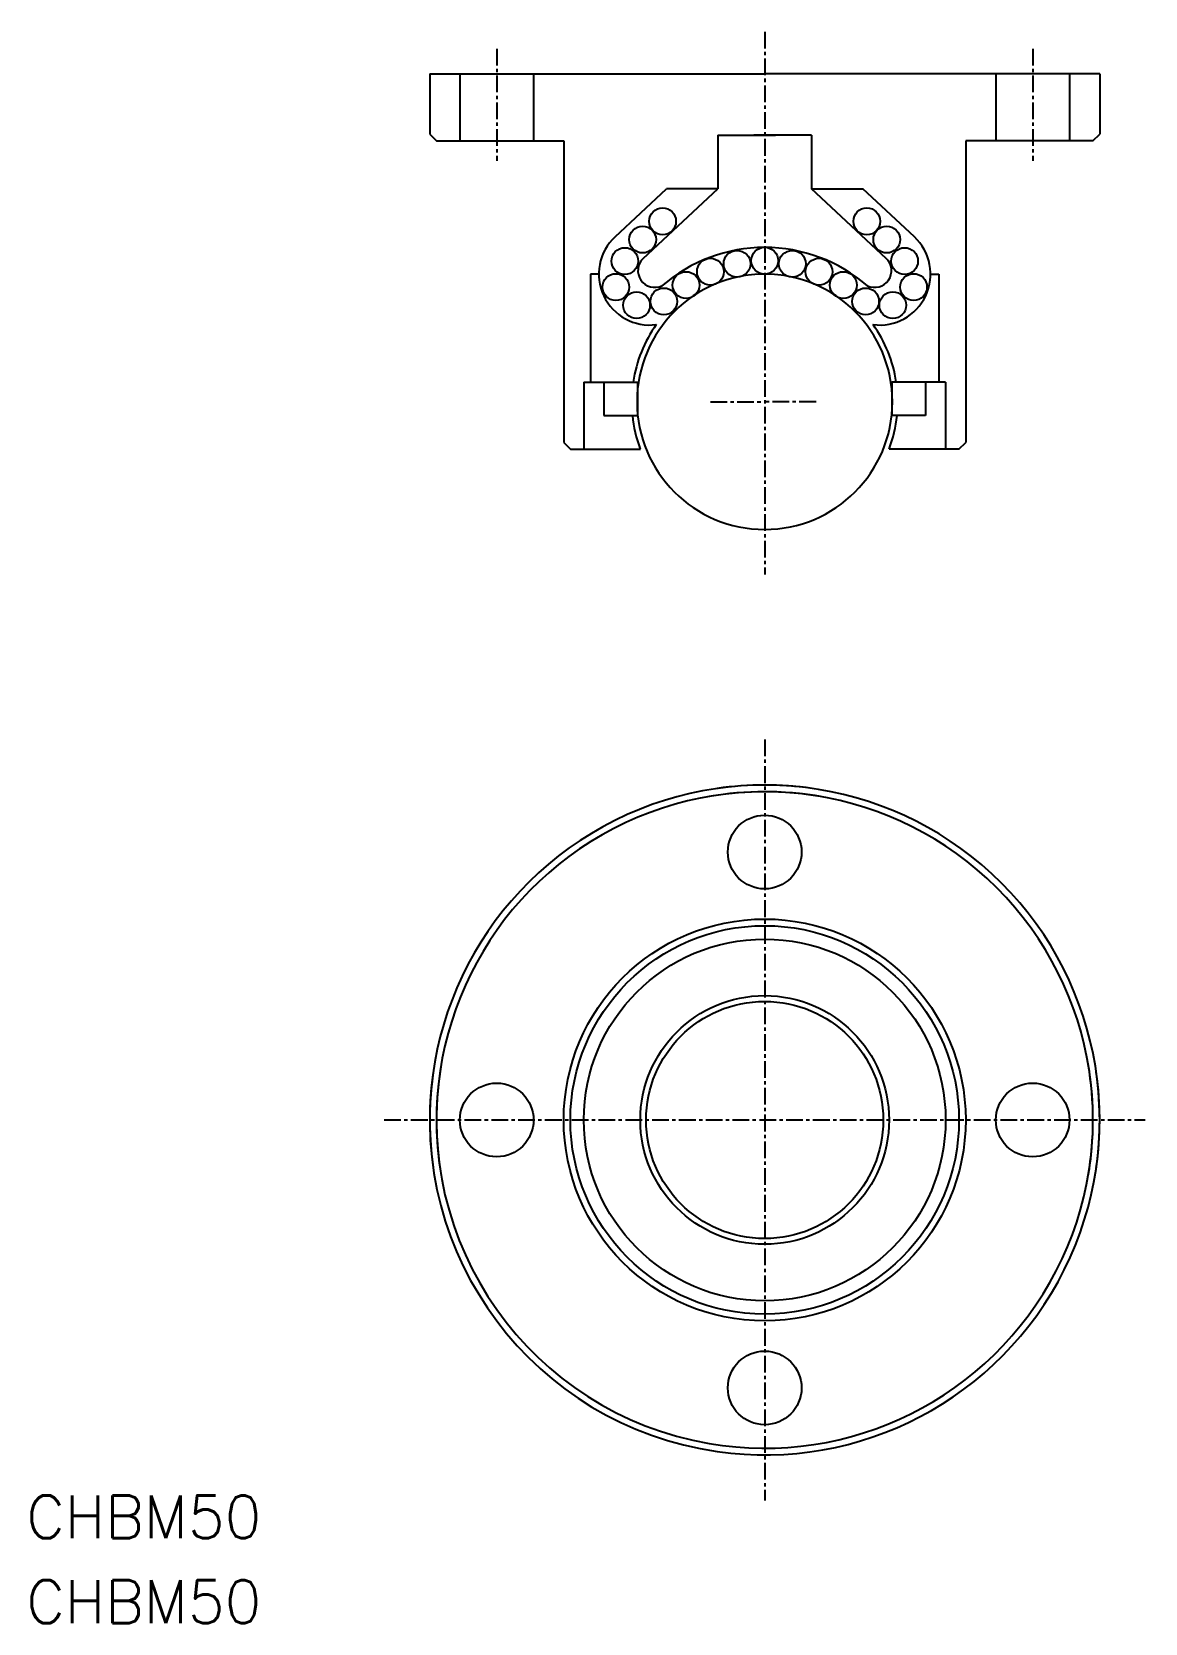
# Model space of a CAD drawing. Extents: x -55 to 28, y -91 to 28.
import ezdxf

# ---------------------------------------------------------------- set-up
doc = ezdxf.new("R2010")
doc.units = 0
doc.linetypes.add('CENTER', pattern=[2, 1.25, -0.25, 0.25, -0.25])
doc.layers.get('0').update_dxf_attribs({"linetype": 'CONTINUOUS'})
doc.layers.add('CENTER', color=1, linetype='CENTER')
doc.styles.get("Standard").update_dxf_attribs({"font": 'txt.shx', "bigfont": 'bigfont.shx'})

msp = doc.modelspace()

# ---------------------------------------------------------------- linework, layer by layer
at = {"color": 7, "linetype": 'CONTINUOUS'}
for p, q in [((-25, 24.47), (0, 24.47)), ((-25, 24.47), (-25, 19.97)), ((-22.75, 24.47), (-22.75, 19.47)), ((-17.25, 24.47), (-17.25, 19.47)), ((25, 24.47), (0, 24.47)), ((17.25, 24.47), (17.25, 19.47)), ((22.75, 24.47), (22.75, 19.47)), ((25, 24.47), (25, 19.97)), ((-25, 19.97), (-24.5, 19.47)), ((-24.5, 19.47), (-15, 19.47)), ((-15, 19.47), (-15, -3.03)), ((-3.5, 19.89), (-3.5, 15.89)), ((-3.5, 19.89), (0.8, 19.89)), ((3.5, 19.89), (-0.8, 19.89)), ((3.5, 19.89), (3.5, 15.89)), ((15, 19.47), (15, -3.03)), ((24.5, 19.47), (15, 19.47)), ((24.5, 19.47), (25, 19.97)), ((-11.17, 12.31), (-7.33, 15.89)), ((-9.06, 10.7), (-3.5, 15.89)), ((-3.5, 15.89), (-7.33, 15.89)), ((9.06, 10.7), (3.5, 15.89)), ((3.5, 15.89), (7.33, 15.89)), ((11.17, 12.31), (7.33, 15.89)), ((-13, 9.53), (-13, 1.47)), ((-12.38, 9.53), (-13, 9.53)), ((12.38, 9.53), (13, 9.53)), ((13, 9.53), (13, 1.47)), ((-13.5, 1.47), (-9.81, 1.47)), ((-13.5, 1.47), (-13.5, -3.53)), ((-13.5, 1.47), (-9.5, 1.47)), ((-12, 1.47), (-12, -1.03)), ((-9.5, 1.47), (-9.5, -1.03)), ((13.5, 1.47), (9.5, 1.47)), ((9.5, 1.47), (9.5, -1.03)), ((13.5, 1.47), (9.81, 1.47)), ((12, 1.47), (12, -1.03)), ((13.5, 1.47), (13.5, -3.53)), ((-12, -1.03), (-9.5, -1.03)), ((12, -1.03), (9.5, -1.03)), ((-15, -3.03), (-14.5, -3.53)), ((-14.5, -3.53), (-9.28, -3.53)), ((14.5, -3.53), (9.28, -3.53)), ((14.5, -3.53), (15, -3.03)), ((0, -53.61), (0, -53.61))]:
    msp.add_line(p, q, dxfattribs=at)
for centre, radius in [((-7.62, 13.47), 1), ((7.62, 13.47), 1), ((-9.11, 12.11), 1), ((9.11, 12.11), 1), ((-10.44, 10.5), 1), ((-4.05, 9.71), 1), ((-2.06, 10.3), 1), ((0, 10.53), 1), ((2.06, 10.3), 1), ((4.05, 9.71), 1), ((10.44, 10.5), 1), ((-11.11, 8.56), 1), ((-5.87, 8.71), 1), ((5.87, 8.71), 1), ((11.11, 8.56), 1), ((-7.53, 7.49), 1), ((7.53, 7.49), 1), ((-9.56, 7.21), 1), ((9.56, 7.21), 1), ((0, -33.61), 2.75), ((0, -53.61), 15), ((0, -53.61), 14.5), ((0, -53.61), 13.5), ((0, -53.61), 9.28), ((0, -53.61), 8.85), ((-20, -53.61), 2.75), ((20, -53.61), 2.75), ((0, -73.61), 2.75)]:
    msp.add_circle(centre, radius, dxfattribs=at)
for centre, radius, start, end in [((-8.58, 9.53), 3.8, 133, 277.5555), ((8.58, 9.53), 3.8, 262.4445, 47), ((-8.21, 9.79), 1.25, 133, 295.6018), ((0, -0.18), 11.7, 90, 130.9713), ((0, -0.18), 11.7, 49.0287, 90), ((8.21, 9.79), 1.25, 244.3982, 47), ((0, 0), 9.53, 90, 270), ((0, 0), 9.53, 270, 90), ((0, 0), 9.93, 144.5326, 171.4534), ((0, 0), 9.93, 8.5466, 35.4674), ((0, 0), 9.93, 185.9278, 200.8035), ((0, 0), 9.93, 339.1965, 354.0722), ((0, -53.61), 25, 261.8699, 188.1301), ((0, -53.61), 24.5, 260.2813, 189.7187), ((0, -53.61), 24.5, 80.2813, 99.7187), ((0, -53.61), 25, 81.8699, 98.1301), ((0, -53.61), 24.5, 170.2813, 260.2813), ((0, -53.61), 24.5, 350.2813, 9.7187), ((0, -53.61), 25, 171.8699, 261.8699), ((0, -53.61), 25, 351.8699, 8.1301)]:
    msp.add_arc(centre, radius, start, end, dxfattribs=at)
at = {"layer": 'CENTER', "color": 1, "linetype": 'CENTER'}
for p, q in [((0, 27.62), (0, -12.89)), ((0, 27.62), (0, -12.89)), ((-20, 26.35), (-20, 17.98)), ((20, 26.35), (20, 17.98)), ((-4.05, 0), (0, 0)), ((3.83, 0), (0, 0)), ((0, -25.21), (0, -82.01)), ((-28.4, -53.61), (28.4, -53.61))]:
    msp.add_line(p, q, dxfattribs=at)

# ---------------------------------------------------------------- texts
at = {"color": 7, "linetype": 'CONTINUOUS'}
for p in [(-55.11, -84.83), (-55.11, -91.17)]:
    msp.add_text('CHBM50', height=3.2, dxfattribs=at).set_placement(p)

doc.saveas('drawing.dxf')
